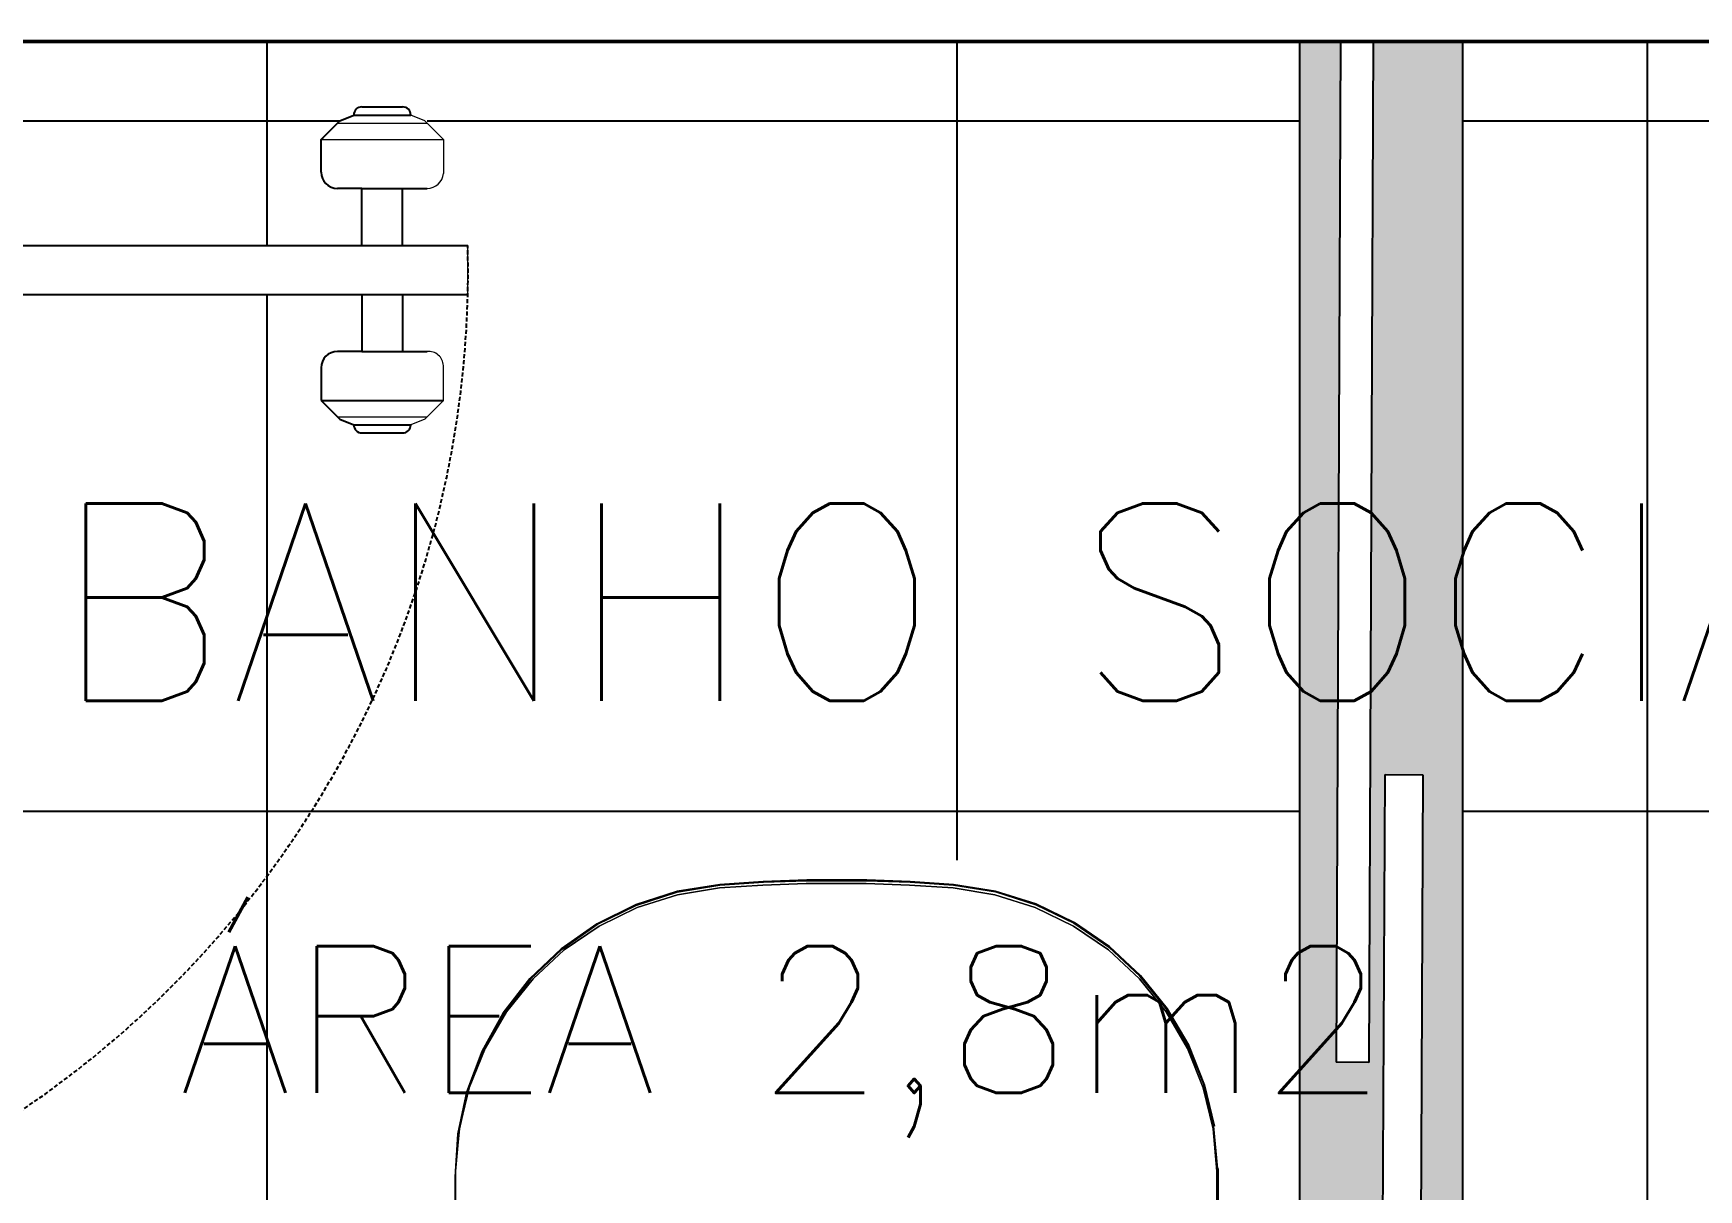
# Model space of a CAD drawing. Header units: inches. Extents: x 580771 to 691655, y 7719261 to 7829530.
# Drawn here: x 688850.4 to 688952.6, y 7727397.8 to 7727468.7 of the extents above; entities that cross this region are included whole.
import ezdxf

# ---------------------------------------------------------------- set-up
doc = ezdxf.new("R2010")
doc.units = ezdxf.units.IN
doc.header["$MEASUREMENT"] = 0
doc.linetypes.add('HIDDEN', pattern=[0.375, 0.25, -0.125])
for name, color, linetype in [('02', 2, 'Continuous'), ('Layer3', 3, 'Continuous'), ('Piso', 55, 'Continuous'), ('PN010', 1, 'Continuous'), ('PORTAS', 3, 'Continuous'), ('Portas-Projeção', 55, 'HIDDEN')]:
    doc.layers.add(name, color=color, linetype=linetype)
for name, color, linetype, lineweight in [('Moveis', 1, 'Continuous', 9), ('Parede Baixa', 5, 'Continuous', 50), ('Pisos Externos', 15, 'Continuous', 9), ('Portas - Janelas', 2, 'Continuous', 20)]:
    doc.layers.add(name, color=color, linetype=linetype, lineweight=lineweight)
doc.styles.add('R80E50', font='romans.shx', dxfattribs={"height": 10})

# ---------------------------------------------------------------- blocks, each defined once
blk = doc.blocks.new('u')
at = {"layer": 'Moveis', "invisible_edges": 3}
for points in [[(12556.061, 3322.426), (12633.549, 3335.554), (12556.095, 3322.404)], [(12556.061, 3322.426), (12633.549, 3335.554), (12556.095, 3322.404)], [(12556.061, 3322.426), (12633.549, 3335.554), (12556.095, 3322.404)], [(12556.061, 3322.426), (12633.549, 3335.554), (12556.095, 3322.404)], [(12556.061, 3322.426), (12633.549, 3335.554), (12556.095, 3322.404)], [(12556.095, 3322.404), (12633.549, 3335.554), (12556.232, 3322.311)], [(12556.095, 3322.404), (12633.549, 3335.554), (12556.232, 3322.311)], [(12556.095, 3322.404), (12633.549, 3335.554), (12556.232, 3322.311)], [(12556.095, 3322.404), (12633.549, 3335.554), (12556.232, 3322.311)], [(12556.095, 3322.404), (12633.549, 3335.554), (12556.232, 3322.311)], [(12556.232, 3322.311), (12633.549, 3335.554), (12556.257, 3322.282)], [(12556.232, 3322.311), (12633.549, 3335.554), (12556.257, 3322.282)], [(12556.232, 3322.311), (12633.549, 3335.554), (12556.257, 3322.282)], [(12556.232, 3322.311), (12633.549, 3335.554), (12556.257, 3322.282)], [(12556.232, 3322.311), (12633.549, 3335.554), (12556.257, 3322.282)], [(12556.257, 3322.282), (12633.549, 3335.554), (12556.359, 3322.193)], [(12556.257, 3322.282), (12633.549, 3335.554), (12556.359, 3322.193)], [(12556.257, 3322.282), (12633.549, 3335.554), (12556.359, 3322.193)], [(12556.257, 3322.282), (12633.549, 3335.554), (12556.359, 3322.193)], [(12556.257, 3322.282), (12633.549, 3335.554), (12556.359, 3322.193)], [(12556.359, 3322.193), (12633.549, 3335.554), (12556.382, 3322.167)], [(12556.359, 3322.193), (12633.549, 3335.554), (12556.382, 3322.167)], [(12556.359, 3322.193), (12633.549, 3335.554), (12556.382, 3322.167)], [(12556.359, 3322.193), (12633.549, 3335.554), (12556.382, 3322.167)], [(12556.359, 3322.193), (12633.549, 3335.554), (12556.382, 3322.167)], [(12556.382, 3322.167), (12633.549, 3335.554), (12556.494, 3322.031)], [(12556.382, 3322.167), (12633.549, 3335.554), (12556.494, 3322.031)], [(12556.382, 3322.167), (12633.549, 3335.554), (12556.494, 3322.031)], [(12556.382, 3322.167), (12633.549, 3335.554), (12556.494, 3322.031)], [(12556.382, 3322.167), (12633.549, 3335.554), (12556.494, 3322.031)], [(12556.494, 3322.031), (12633.549, 3335.554), (12556.593, 3321.876)], [(12556.494, 3322.031), (12633.549, 3335.554), (12556.593, 3321.876)], [(12556.494, 3322.031), (12633.549, 3335.554), (12556.593, 3321.876)], [(12556.494, 3322.031), (12633.549, 3335.554), (12556.593, 3321.876)], [(12556.494, 3322.031), (12633.549, 3335.554), (12556.593, 3321.876)], [(12556.593, 3321.876), (12633.549, 3335.554), (12556.603, 3321.851)], [(12556.593, 3321.876), (12633.549, 3335.554), (12556.603, 3321.851)], [(12556.593, 3321.876), (12633.549, 3335.554), (12556.603, 3321.851)], [(12556.593, 3321.876), (12633.549, 3335.554), (12556.603, 3321.851)], [(12556.593, 3321.876), (12633.549, 3335.554), (12556.603, 3321.851)], [(12556.603, 3321.851), (12633.549, 3335.554), (12556.676, 3321.704)], [(12556.603, 3321.851), (12633.549, 3335.554), (12556.676, 3321.704)], [(12556.603, 3321.851), (12633.549, 3335.554), (12556.676, 3321.704)], [(12556.603, 3321.851), (12633.549, 3335.554), (12556.676, 3321.704)], [(12556.603, 3321.851), (12633.549, 3335.554), (12556.676, 3321.704)], [(12556.676, 3321.704), (12633.549, 3335.554), (12556.684, 3321.683)], [(12556.676, 3321.704), (12633.549, 3335.554), (12556.684, 3321.683)], [(12556.676, 3321.704), (12633.549, 3335.554), (12556.684, 3321.683)], [(12556.676, 3321.704), (12633.549, 3335.554), (12556.684, 3321.683)], [(12556.676, 3321.704), (12633.549, 3335.554), (12556.684, 3321.683)], [(12556.684, 3321.683), (12633.549, 3335.554), (12556.748, 3321.503)], [(12556.684, 3321.683), (12633.549, 3335.554), (12556.748, 3321.503)], [(12556.684, 3321.683), (12633.549, 3335.554), (12556.748, 3321.503)], [(12556.684, 3321.683), (12633.549, 3335.554), (12556.748, 3321.503)], [(12556.684, 3321.683), (12633.549, 3335.554), (12556.748, 3321.503)], [(12556.748, 3321.503), (12633.549, 3335.554), (12556.795, 3321.312)], [(12556.748, 3321.503), (12633.549, 3335.554), (12556.795, 3321.312)], [(12556.748, 3321.503), (12633.549, 3335.554), (12556.795, 3321.312)], [(12556.748, 3321.503), (12633.549, 3335.554), (12556.795, 3321.312)], [(12556.748, 3321.503), (12633.549, 3335.554), (12556.795, 3321.312)], [(12556.795, 3321.312), (12633.549, 3335.554), (12556.824, 3321.114)], [(12556.795, 3321.312), (12633.549, 3335.554), (12556.824, 3321.114)], [(12556.795, 3321.312), (12633.549, 3335.554), (12556.824, 3321.114)], [(12556.795, 3321.312), (12633.549, 3335.554), (12556.824, 3321.114)], [(12556.795, 3321.312), (12633.549, 3335.554), (12556.824, 3321.114)], [(12556.824, 3321.114), (12633.549, 3335.554), (12556.833, 3320.923)], [(12556.824, 3321.114), (12633.549, 3335.554), (12556.833, 3320.923)], [(12556.824, 3321.114), (12633.549, 3335.554), (12556.833, 3320.923)], [(12556.824, 3321.114), (12633.549, 3335.554), (12556.833, 3320.923)], [(12556.824, 3321.114), (12633.549, 3335.554), (12556.833, 3320.923)], [(12556.833, 3320.923), (12633.549, 3335.554), (12556.833, 3308.185)], [(12556.833, 3320.923), (12633.549, 3335.554), (12556.833, 3308.185)], [(12556.833, 3320.923), (12633.549, 3335.554), (12556.833, 3308.185)], [(12556.833, 3320.923), (12633.549, 3335.554), (12556.833, 3308.185)], [(12556.833, 3320.923), (12633.549, 3335.554), (12556.833, 3308.185)]]:
    blk.add_3dface(points, dxfattribs=at)

msp = doc.modelspace()

# ---------------------------------------------------------------- hatches: boundary and pattern name
at = {"layer": 'Piso'}
h = msp.add_hatch(dxfattribs=at)
h.set_pattern_fill('ANSI37', color=256, scale=13.333333, angle=-135)
h.set_pattern_definition([(270, (678620.07, 7879905.616), (42.333333, -4e-14), []), (360, (678620.07, 7879905.616), (4e-14, 42.333333), [])])
h.paths.add_polyline_path([(688914.251, 7727417.962), (688924.616, 7727402.902), (688923.106, 7727347.399), (688902.263, 7727347.399), (688902.263, 7727344.835), (688904.506, 7727344.835), (688904.506, 7727342.317), (688905.959, 7727342.363), (688906.543, 7727341.863), (688906.504, 7727339.201), (688906.336, 7727338.717), (688903.223, 7727338.887), (688903.223, 7727338.171), (688928.078, 7727338.171), (688928.078, 7727468.171), (688798.078, 7727468.171), (688798.078, 7727465.671), (688800.078, 7727465.671), (688800.078, 7727455.671), (688870.578, 7727455.671), (688870.578, 7727459.171), (688868.429, 7727459.048), (688867.657, 7727459.996), (688868.1, 7727462.285), (688868.146, 7727462.239), (688869.224, 7727463.317), (688869.286, 7727463.343), (688870.406, 7727464.429), (688873.547, 7727464.285), (688875.737, 7727462.209), (688875.78, 7727459.911), (688875.011, 7727459.008), (688873.078, 7727459.171), (688873.078, 7727455.671), (688877.078, 7727455.671, -0.4921555), (688800.437, 7727393.668), (688800.437, 7727383.668), (688828.167, 7727383.668), (688849.494, 7727359.595), (688849.494, 7727338.171), (688859.129, 7727338.771), (688859.129, 7727343.844), (688859.16, 7727343.844), (688861.211, 7727343.912), (688862.593, 7727345.137), (688879.587, 7727344.895), (688880.245, 7727344.902), (688881.348, 7727344.405), (688881.832, 7727343.256), (688881.648, 7727342.838), (688880.944, 7727342.759), (688880.517, 7727343), (688880.526, 7727343.375), (688879.564, 7727343.871), (688864.249, 7727343.844), (688864.249, 7727338.771), (688864.249, 7727338.171), (688893.068, 7727338.887), (688892.865, 7727339.192), (688892.894, 7727341.896), (688893.513, 7727342.47), (688894.796, 7727342.307), (688894.803, 7727344.942), (688897.143, 7727344.835), (688897.143, 7727347.399), (688876.3, 7727347.399), (688875.403, 7727404.161), (688886.685, 7727417.962)])
h.paths.add_polyline_path([(688877.078, 7727452.671), (688873.078, 7727452.671), (688873.078, 7727449.171), (688874.578, 7727449.171), (688875.155, 7727449.271), (688875.843, 7727448.549), (688875.578, 7727446.171), (688874.006, 7727444.131), (688870.324, 7727444.055), (688867.96, 7727446.064), (688867.626, 7727448.832), (688868.727, 7727449.646), (688870.578, 7727449.171), (688870.578, 7727452.671), (688798.078, 7727452.671), (688798.078, 7727455.671), (688795.078, 7727455.671), (688795.078, 7727454.671), (688794.607, 7727393.668), (688800.437, 7727393.668, 0.4772645)])
h.paths.add_polyline_path([(688990.325, 7727408.779), (688990.325, 7727377.317), (688977.753, 7727377.317), (688977.753, 7727349.091), (688978.88, 7727349.091), (688978.88, 7727345.081), (688979.389, 7727342.343), (688979.389, 7727339.712), (688985.463, 7727339.869), (688985.654, 7727339.515), (688986.153, 7727338.171), (689008.078, 7727338.171), (689008.078, 7727468.171), (688938.078, 7727468.171), (688938.078, 7727338.171), (688963.753, 7727338.171), (688964.18, 7727339.819), (688970.518, 7727339.712), (688970.518, 7727342.343), (688971.026, 7727345.081), (688971.026, 7727349.091), (688972.153, 7727349.091), (688972.153, 7727377.317), (688959.582, 7727377.317), (688959.582, 7727408.779)])
at = {"layer": 'Pisos Externos'}
h = msp.add_hatch(dxfattribs=at)
h.set_pattern_fill('AR-SAND', color=256, scale=0.05, angle=135)
h.set_pattern_definition([(172.5, (696807.5558, 7678712.684), (-1.673767446, -1.78690674), [0, -1.9304, 0, -2.159, 0, -2.06375]), (142.5, (696807.5558, 7678712.684), (-4.12366426, -0.94505464), [0, -1.0414, 0, -1.7399, 0, -0.66675]), (102.5, (696808.6604, 7678711.5795), (-2.80166156, 2.79149913), [0, -0.635, 0, -2.286, 0, -2.9845]), (92.5, (696808.6604, 7678711.5795), (-3.4877539, 1.91140555), [0, -0.3175, 0, -1.4986, 0, -1.7145])])
h.paths.add_polyline_path([(688932.593, 7727468.171), (688938.078, 7727468.171)], flags=17)
h.paths.add_polyline_path([(688932.593, 7727468.171), (688932.593, 7727466.689), (688932.378, 7727423.228), (688933.335, 7727423.223), (688935.658, 7727423.212), (688935.253, 7727338.213), (688938.153, 7727338.199), (688938.078, 7727468.171)])
h.paths.add_polyline_path([(688928.078, 7727468.171), (688928.153, 7727338.247), (688932.161, 7727338.228), (688932.161, 7727338.696), (688932.961, 7727338.696), (688932.961, 7727340.13), (688932.667, 7727340.13), (688932.667, 7727340.67), (688932.961, 7727340.67), (688932.961, 7727342.524), (688932.667, 7727342.524), (688932.667, 7727343.064), (688932.961, 7727343.064), (688933.335, 7727423.223), (688932.378, 7727423.228), (688932.331, 7727405.566), (688930.331, 7727405.576), (688930.593, 7727468.171)])
h.paths.add_polyline_path([(688928.078, 7727468.682), (688928.078, 7727468.171)])

# ---------------------------------------------------------------- linework, layer by layer
at = {"layer": 'Moveis'}
for p, q in [((688889.909, 7727416.064), (688892.536, 7727416.49)), ((688889.922, 7727416.009), (688892.541, 7727416.434)), ((688889.945, 7727415.854), (688892.511, 7727416.266)), ((688895.172, 7727416.448), (688892.511, 7727416.266)), ((688892.536, 7727416.49), (688895.199, 7727416.672)), ((688895.202, 7727416.616), (688892.541, 7727416.434)), ((688895.172, 7727416.448), (688897.837, 7727416.54)), ((688895.199, 7727416.672), (688897.866, 7727416.763)), ((688897.867, 7727416.707), (688895.202, 7727416.616)), ((688897.837, 7727416.54), (688901.508, 7727416.54)), ((688897.866, 7727416.763), (688899.2, 7727416.775)), ((688901.538, 7727416.707), (688897.867, 7727416.707)), ((688899.2, 7727416.775), (688901.539, 7727416.763)), ((688901.508, 7727416.54), (688904.174, 7727416.448)), ((688904.203, 7727416.616), (688901.538, 7727416.707)), ((688901.539, 7727416.763), (688904.206, 7727416.672)), ((688904.174, 7727416.448), (688906.834, 7727416.266)), ((688904.203, 7727416.616), (688906.864, 7727416.434)), ((688904.206, 7727416.672), (688906.869, 7727416.49)), ((688909.401, 7727415.854), (688906.834, 7727416.266)), ((688909.431, 7727416.022), (688906.864, 7727416.434)), ((688906.869, 7727416.49), (688909.444, 7727416.077)), ((688884.991, 7727414.068), (688887.375, 7727415.251)), ((688885.019, 7727414.019), (688887.396, 7727415.199)), ((688887.466, 7727415.071), (688885.128, 7727413.933)), ((688887.375, 7727415.251), (688889.909, 7727416.064)), ((688889.922, 7727416.009), (688887.396, 7727415.199)), ((688889.945, 7727415.854), (688887.466, 7727415.071)), ((688909.401, 7727415.854), (688911.88, 7727415.071)), ((688909.431, 7727416.022), (688911.91, 7727415.239)), ((688909.444, 7727416.077), (688911.931, 7727415.291)), ((688914.217, 7727413.933), (688911.88, 7727415.071)), ((688911.91, 7727415.239), (688914.247, 7727414.101)), ((688911.931, 7727415.291), (688914.275, 7727414.149)), ((688882.81, 7727412.542), (688884.991, 7727414.068)), ((688916.393, 7727412.633), (688914.247, 7727414.101)), ((688914.275, 7727414.149), (688916.428, 7727412.677)), ((688882.846, 7727412.498), (688885.019, 7727414.019)), ((688882.983, 7727412.465), (688885.128, 7727413.933)), ((688916.363, 7727412.465), (688914.217, 7727413.933)), ((688880.882, 7727410.707), (688882.81, 7727412.542)), ((688882.846, 7727412.498), (688880.924, 7727410.669)), ((688882.983, 7727412.465), (688881.075, 7727410.699)), ((688916.363, 7727412.465), (688918.27, 7727410.699)), ((688916.393, 7727412.633), (688918.3, 7727410.866)), ((688916.428, 7727412.677), (688918.341, 7727410.904)), ((688879.25, 7727408.604), (688880.882, 7727410.707)), ((688879.297, 7727408.573), (688880.924, 7727410.669)), ((688879.447, 7727408.672), (688881.075, 7727410.699)), ((688919.898, 7727408.672), (688918.27, 7727410.699)), ((688919.928, 7727408.839), (688918.3, 7727410.866)), ((688918.341, 7727410.904), (688919.974, 7727408.871)), ((688877.951, 7727406.281), (688879.25, 7727408.604)), ((688879.297, 7727408.573), (688878.002, 7727406.257)), ((688879.447, 7727408.672), (688878.134, 7727406.428)), ((688919.898, 7727408.672), (688921.212, 7727406.428)), ((688919.928, 7727408.839), (688921.241, 7727406.596)), ((688919.974, 7727408.871), (688921.292, 7727406.62)), ((688877.014, 7727403.79), (688877.951, 7727406.281)), ((688878.134, 7727406.428), (688877.163, 7727404.017)), ((688877.163, 7727404.017), (688878.002, 7727406.257)), ((688922.182, 7727404.017), (688921.212, 7727406.428)), ((688921.241, 7727406.596), (688922.212, 7727404.184)), ((688921.292, 7727406.62), (688922.266, 7727404.201)), ((688876.772, 7727402.389), (688877.163, 7727404.017)), ((688922.789, 7727401.489), (688922.182, 7727404.017)), ((688922.819, 7727401.656), (688922.212, 7727404.184)), ((688922.266, 7727404.201), (688922.875, 7727401.665)), ((688876.459, 7727401.187), (688877.014, 7727403.79)), ((688876.772, 7727402.389), (688877.067, 7727403.774)), ((688876.556, 7727401.489), (688876.772, 7727402.389)), ((688876.326, 7727398.9), (688876.459, 7727401.187)), ((688876.539, 7727401.293), (688876.485, 7727400.692)), ((688876.515, 7727401.179), (688876.485, 7727400.692)), ((688876.515, 7727401.179), (688876.539, 7727401.293)), ((688876.556, 7727401.489), (688876.539, 7727401.293)), ((688922.789, 7727401.489), (688923.02, 7727398.9)), ((688922.819, 7727401.656), (688923.049, 7727399.067)), ((688876.485, 7727400.692), (688876.326, 7727398.9)), ((688876.3, 7727398.531), (688876.326, 7727398.9)), ((688876.326, 7727398.9), (688876.326, 7727358.395)), ((688923.02, 7727357.936), (688923.02, 7727398.9)), ((688923.049, 7727399.067), (688923.049, 7727347.399)), ((688923.106, 7727399.067), (688923.106, 7727347.399)), ((688876.3, 7727398.531), (688876.3, 7727347.399))]:
    msp.add_line(p, q, dxfattribs=at)
for points, invisible_edges in [([(688876.3, 7727398.531), (688834.925, 7727442.887), (688876.326, 7727398.9)], 3), ([(688877.951, 7727406.281), (688834.925, 7727442.887), (688879.25, 7727408.604)], 3), ([(688876.326, 7727398.9), (688834.925, 7727442.887), (688876.459, 7727401.187)], 3), ([(688884.991, 7727414.068), (688834.925, 7727442.887), (688887.375, 7727415.251)], 3), ([(688876.3, 7727347.399), (688834.925, 7727442.887), (688876.3, 7727398.531)], 3), ([(688895.199, 7727416.672), (688834.925, 7727442.887), (688897.866, 7727416.763)], 3), ([(688880.882, 7727410.707), (688834.925, 7727442.887), (688882.81, 7727412.542)], 3), ([(688877.951, 7727406.281), (688834.925, 7727442.887), (688879.25, 7727408.604)], 3), ([(688887.375, 7727415.251), (688834.925, 7727442.887), (688889.909, 7727416.064)], 3), ([(688876.459, 7727401.187), (688834.925, 7727442.887), (688877.014, 7727403.79)], 3), ([(688882.81, 7727412.542), (688834.925, 7727442.887), (688884.991, 7727414.068)], 3), ([(688895.199, 7727416.672), (688834.925, 7727442.887), (688897.866, 7727416.763)], 3), ([(688897.866, 7727416.763), (688834.925, 7727442.887), (688899.2, 7727416.775)], 3), ([(688882.81, 7727412.542), (688834.925, 7727442.887), (688884.991, 7727414.068)], 3), ([(688876.3, 7727347.399), (688834.925, 7727442.887), (688876.3, 7727398.531)], 3), ([(688876.459, 7727401.187), (688834.925, 7727442.887), (688877.014, 7727403.79)], 3), ([(688897.866, 7727416.763), (688834.925, 7727442.887), (688899.2, 7727416.775)], 3), ([(688876.3, 7727347.399), (688834.925, 7727442.887), (688876.3, 7727398.531)], 3), ([(688876.459, 7727401.187), (688834.925, 7727442.887), (688877.014, 7727403.79)], 3), ([(688877.014, 7727403.79), (688834.925, 7727442.887), (688877.951, 7727406.281)], 3), ([(688879.25, 7727408.604), (688834.925, 7727442.887), (688880.882, 7727410.707)], 3), ([(688880.882, 7727410.707), (688834.925, 7727442.887), (688882.81, 7727412.542)], 3), ([(688887.375, 7727415.251), (688834.925, 7727442.887), (688889.909, 7727416.064)], 3), ([(688882.81, 7727412.542), (688834.925, 7727442.887), (688884.991, 7727414.068)], 3), ([(688895.199, 7727416.672), (688834.925, 7727442.887), (688897.866, 7727416.763)], 3), ([(688892.536, 7727416.49), (688834.925, 7727442.887), (688895.199, 7727416.672)], 3), ([(688889.909, 7727416.064), (688834.925, 7727442.887), (688892.536, 7727416.49)], 3), ([(688897.866, 7727416.763), (688834.925, 7727442.887), (688899.2, 7727416.775)], 3), ([(688876.3, 7727398.531), (688834.925, 7727442.887), (688876.326, 7727398.9)], 3), ([(688876.459, 7727401.187), (688834.925, 7727442.887), (688877.014, 7727403.79)], 3), ([(688876.326, 7727398.9), (688834.925, 7727442.887), (688876.459, 7727401.187)], 3), ([(688877.014, 7727403.79), (688834.925, 7727442.887), (688877.951, 7727406.281)], 3), ([(688877.951, 7727406.281), (688834.925, 7727442.887), (688879.25, 7727408.604)], 3), ([(688879.25, 7727408.604), (688834.925, 7727442.887), (688880.882, 7727410.707)], 3), ([(688882.81, 7727412.542), (688834.925, 7727442.887), (688884.991, 7727414.068)], 3), ([(688884.991, 7727414.068), (688834.925, 7727442.887), (688887.375, 7727415.251)], 3), ([(688887.375, 7727415.251), (688834.925, 7727442.887), (688889.909, 7727416.064)], 3), ([(688889.909, 7727416.064), (688834.925, 7727442.887), (688892.536, 7727416.49)], 3), ([(688892.536, 7727416.49), (688834.925, 7727442.887), (688895.199, 7727416.672)], 3), ([(688897.866, 7727416.763), (688834.925, 7727442.887), (688899.2, 7727416.775)], 3), ([(688876.326, 7727398.9), (688834.925, 7727442.887), (688876.459, 7727401.187)], 3), ([(688889.909, 7727416.064), (688834.925, 7727442.887), (688892.536, 7727416.49)], 3), ([(688876.3, 7727347.399), (688834.925, 7727442.887), (688876.3, 7727398.531)], 3), ([(688880.882, 7727410.707), (688834.925, 7727442.887), (688882.81, 7727412.542)], 3), ([(688876.3, 7727398.531), (688834.925, 7727442.887), (688876.326, 7727398.9)], 3), ([(688877.014, 7727403.79), (688834.925, 7727442.887), (688877.951, 7727406.281)], 3), ([(688892.536, 7727416.49), (688834.925, 7727442.887), (688895.199, 7727416.672)], 3), ([(688879.25, 7727408.604), (688834.925, 7727442.887), (688880.882, 7727410.707)], 3), ([(688884.991, 7727414.068), (688834.925, 7727442.887), (688887.375, 7727415.251)], 3), ([(688877.951, 7727406.281), (688834.925, 7727442.887), (688879.25, 7727408.604)], 3), ([(688876.326, 7727398.9), (688834.925, 7727442.887), (688876.459, 7727401.187)], 3), ([(688876.3, 7727398.531), (688834.925, 7727442.887), (688876.326, 7727398.9)], 3), ([(688880.882, 7727410.707), (688834.925, 7727442.887), (688882.81, 7727412.542)], 3), ([(688892.536, 7727416.49), (688834.925, 7727442.887), (688895.199, 7727416.672)], 3), ([(688879.25, 7727408.604), (688834.925, 7727442.887), (688880.882, 7727410.707)], 3), ([(688877.014, 7727403.79), (688834.925, 7727442.887), (688877.951, 7727406.281)], 3), ([(688887.375, 7727415.251), (688834.925, 7727442.887), (688889.909, 7727416.064)], 3), ([(688884.991, 7727414.068), (688834.925, 7727442.887), (688887.375, 7727415.251)], 3), ([(688889.909, 7727416.064), (688834.925, 7727442.887), (688892.536, 7727416.49)], 3), ([(688895.199, 7727416.672), (688834.925, 7727442.887), (688897.866, 7727416.763)], 3), ([(688877.014, 7727403.79), (688834.925, 7727442.887), (688877.951, 7727406.281)], 3), ([(688879.25, 7727408.604), (688834.925, 7727442.887), (688880.882, 7727410.707)], 3), ([(688876.3, 7727347.399), (688834.925, 7727442.887), (688876.3, 7727398.531)], 3), ([(688876.459, 7727401.187), (688834.925, 7727442.887), (688877.014, 7727403.79)], 3), ([(688895.199, 7727416.672), (688834.925, 7727442.887), (688897.866, 7727416.763)], 3), ([(688889.909, 7727416.064), (688834.925, 7727442.887), (688892.536, 7727416.49)], 3), ([(688876.3, 7727398.531), (688834.925, 7727442.887), (688876.326, 7727398.9)], 3), ([(688876.326, 7727398.9), (688834.925, 7727442.887), (688876.459, 7727401.187)], 3), ([(688880.882, 7727410.707), (688834.925, 7727442.887), (688882.81, 7727412.542)], 3), ([(688887.375, 7727415.251), (688834.925, 7727442.887), (688889.909, 7727416.064)], 3), ([(688877.951, 7727406.281), (688834.925, 7727442.887), (688879.25, 7727408.604)], 3), ([(688884.991, 7727414.068), (688834.925, 7727442.887), (688887.375, 7727415.251)], 3), ([(688897.866, 7727416.763), (688834.925, 7727442.887), (688899.2, 7727416.775)], 3), ([(688892.536, 7727416.49), (688834.925, 7727442.887), (688895.199, 7727416.672)], 3), ([(688882.81, 7727412.542), (688834.925, 7727442.887), (688884.991, 7727414.068)], 3), ([(688892.541, 7727416.434), (688889.909, 7727416.064), (688892.536, 7727416.49)], 13), ([(688889.922, 7727416.009), (688889.909, 7727416.064), (688892.541, 7727416.434)], 3), ([(688892.511, 7727416.266), (688889.922, 7727416.009), (688892.541, 7727416.434)], 13), ([(688889.945, 7727415.854), (688889.922, 7727416.009), (688892.511, 7727416.266)], 3), ([(688909.401, 7727415.854), (688889.945, 7727415.854), (688906.834, 7727416.266)], 3), ([(688906.834, 7727416.266), (688889.945, 7727415.854), (688892.511, 7727416.266)], 13), ([(688892.511, 7727416.266), (688892.541, 7727416.434), (688895.172, 7727416.448)], 3), ([(688906.834, 7727416.266), (688892.511, 7727416.266), (688904.174, 7727416.448)], 3), ([(688904.174, 7727416.448), (688892.511, 7727416.266), (688895.172, 7727416.448)], 13), ([(688895.202, 7727416.616), (688892.536, 7727416.49), (688895.199, 7727416.672)], 13), ([(688892.541, 7727416.434), (688892.536, 7727416.49), (688895.202, 7727416.616)], 3), ([(688895.172, 7727416.448), (688892.541, 7727416.434), (688895.202, 7727416.616)], 13), ([(688895.172, 7727416.448), (688895.202, 7727416.616), (688897.837, 7727416.54)], 3), ([(688904.174, 7727416.448), (688895.172, 7727416.448), (688897.837, 7727416.54)], 13), ([(688897.867, 7727416.707), (688895.199, 7727416.672), (688897.866, 7727416.763)], 13), ([(688895.202, 7727416.616), (688895.199, 7727416.672), (688897.867, 7727416.707)], 3), ([(688901.538, 7727416.707), (688895.202, 7727416.616), (688897.867, 7727416.707)], 1), ([(688904.203, 7727416.616), (688895.202, 7727416.616), (688901.538, 7727416.707)], 3), ([(688897.837, 7727416.54), (688895.202, 7727416.616), (688901.508, 7727416.54)], 3), ([(688904.174, 7727416.448), (688897.837, 7727416.54), (688901.508, 7727416.54)], 1), ([(688901.539, 7727416.763), (688897.866, 7727416.763), (688899.2, 7727416.775)], 1), ([(688901.539, 7727416.763), (688901.538, 7727416.707), (688897.867, 7727416.707)], 13), ([(688948.67, 7727416.851), (688901.539, 7727416.763), (688899.2, 7727416.775)], 13), ([(688948.67, 7727416.851), (688901.539, 7727416.763), (688899.2, 7727416.775)], 13), ([(688948.67, 7727416.851), (688901.539, 7727416.763), (688899.2, 7727416.775)], 13), ([(688948.67, 7727416.851), (688901.539, 7727416.763), (688899.2, 7727416.775)], 13), ([(688948.67, 7727416.851), (688901.539, 7727416.763), (688899.2, 7727416.775)], 13), ([(688904.203, 7727416.616), (688904.174, 7727416.448), (688901.508, 7727416.54)], 13), ([(688904.206, 7727416.672), (688901.538, 7727416.707), (688901.539, 7727416.763)], 3), ([(688904.206, 7727416.672), (688904.203, 7727416.616), (688901.538, 7727416.707)], 13), ([(688948.655, 7727416.753), (688904.206, 7727416.672), (688901.539, 7727416.763)], 13), ([(688948.655, 7727416.753), (688904.206, 7727416.672), (688901.539, 7727416.763)], 13), ([(688948.655, 7727416.753), (688904.206, 7727416.672), (688901.539, 7727416.763)], 13), ([(688948.655, 7727416.753), (688904.206, 7727416.672), (688901.539, 7727416.763)], 13), ([(688948.655, 7727416.753), (688904.206, 7727416.672), (688901.539, 7727416.763)], 13), ([(688906.864, 7727416.434), (688904.174, 7727416.448), (688904.203, 7727416.616)], 3), ([(688906.864, 7727416.434), (688906.834, 7727416.266), (688904.174, 7727416.448)], 13), ([(688906.869, 7727416.49), (688904.203, 7727416.616), (688904.206, 7727416.672)], 3), ([(688906.869, 7727416.49), (688906.864, 7727416.434), (688904.203, 7727416.616)], 13), ([(688948.628, 7727416.556), (688906.869, 7727416.49), (688904.206, 7727416.672)], 13), ([(688948.628, 7727416.556), (688906.869, 7727416.49), (688904.206, 7727416.672)], 13), ([(688948.628, 7727416.556), (688906.869, 7727416.49), (688904.206, 7727416.672)], 13), ([(688948.628, 7727416.556), (688906.869, 7727416.49), (688904.206, 7727416.672)], 13), ([(688948.628, 7727416.556), (688906.869, 7727416.49), (688904.206, 7727416.672)], 13), ([(688909.431, 7727416.022), (688906.834, 7727416.266), (688906.864, 7727416.434)], 3), ([(688909.431, 7727416.022), (688909.401, 7727415.854), (688906.834, 7727416.266)], 13), ([(688909.444, 7727416.077), (688906.864, 7727416.434), (688906.869, 7727416.49)], 3), ([(688909.444, 7727416.077), (688909.431, 7727416.022), (688906.864, 7727416.434)], 13), ([(688948.581, 7727416.162), (688909.444, 7727416.077), (688906.869, 7727416.49)], 13), ([(688948.581, 7727416.162), (688909.444, 7727416.077), (688906.869, 7727416.49)], 13), ([(688948.581, 7727416.162), (688909.444, 7727416.077), (688906.869, 7727416.49)], 13), ([(688948.581, 7727416.162), (688909.444, 7727416.077), (688906.869, 7727416.49)], 13), ([(688948.581, 7727416.162), (688909.444, 7727416.077), (688906.869, 7727416.49)], 13), ([(688887.396, 7727415.199), (688884.991, 7727414.068), (688887.375, 7727415.251)], 13), ([(688885.019, 7727414.019), (688884.991, 7727414.068), (688887.396, 7727415.199)], 3), ([(688887.466, 7727415.071), (688885.019, 7727414.019), (688887.396, 7727415.199)], 13), ([(688885.128, 7727413.933), (688885.019, 7727414.019), (688887.466, 7727415.071)], 3), ([(688914.217, 7727413.933), (688885.128, 7727413.933), (688911.88, 7727415.071)], 3), ([(688911.88, 7727415.071), (688885.128, 7727413.933), (688887.466, 7727415.071)], 13), ([(688889.922, 7727416.009), (688887.375, 7727415.251), (688889.909, 7727416.064)], 13), ([(688887.396, 7727415.199), (688887.375, 7727415.251), (688889.922, 7727416.009)], 3), ([(688889.945, 7727415.854), (688887.396, 7727415.199), (688889.922, 7727416.009)], 13), ([(688887.466, 7727415.071), (688887.396, 7727415.199), (688889.945, 7727415.854)], 3), ([(688911.88, 7727415.071), (688887.466, 7727415.071), (688909.401, 7727415.854)], 3), ([(688909.401, 7727415.854), (688887.466, 7727415.071), (688889.945, 7727415.854)], 13), ([(688911.91, 7727415.239), (688909.401, 7727415.854), (688909.431, 7727416.022)], 3), ([(688911.91, 7727415.239), (688911.88, 7727415.071), (688909.401, 7727415.854)], 13), ([(688911.931, 7727415.291), (688909.431, 7727416.022), (688909.444, 7727416.077)], 3), ([(688911.931, 7727415.291), (688911.91, 7727415.239), (688909.431, 7727416.022)], 13), ([(688948.51, 7727415.374), (688911.931, 7727415.291), (688909.444, 7727416.077)], 13), ([(688948.51, 7727415.374), (688911.931, 7727415.291), (688909.444, 7727416.077)], 13), ([(688948.51, 7727415.374), (688911.931, 7727415.291), (688909.444, 7727416.077)], 13), ([(688948.51, 7727415.374), (688911.931, 7727415.291), (688909.444, 7727416.077)], 13), ([(688948.51, 7727415.374), (688911.931, 7727415.291), (688909.444, 7727416.077)], 13), ([(688914.247, 7727414.101), (688911.88, 7727415.071), (688911.91, 7727415.239)], 3), ([(688914.247, 7727414.101), (688914.217, 7727413.933), (688911.88, 7727415.071)], 13), ([(688914.275, 7727414.149), (688911.91, 7727415.239), (688911.931, 7727415.291)], 3), ([(688914.275, 7727414.149), (688914.247, 7727414.101), (688911.91, 7727415.239)], 13), ([(688948.479, 7727414.188), (688914.275, 7727414.149), (688911.931, 7727415.291)], 13), ([(688948.479, 7727414.188), (688914.275, 7727414.149), (688911.931, 7727415.291)], 13), ([(688948.479, 7727414.188), (688914.275, 7727414.149), (688911.931, 7727415.291)], 13), ([(688948.479, 7727414.188), (688914.275, 7727414.149), (688911.931, 7727415.291)], 13), ([(688948.479, 7727414.188), (688914.275, 7727414.149), (688911.931, 7727415.291)], 13), ([(688885.019, 7727414.019), (688882.81, 7727412.542), (688884.991, 7727414.068)], 13), ([(688916.393, 7727412.633), (688914.217, 7727413.933), (688914.247, 7727414.101)], 3), ([(688916.428, 7727412.677), (688914.247, 7727414.101), (688914.275, 7727414.149)], 3), ([(688916.428, 7727412.677), (688916.393, 7727412.633), (688914.247, 7727414.101)], 13), ([(688948.918, 7727412.714), (688916.428, 7727412.677), (688914.275, 7727414.149)], 13), ([(688948.918, 7727412.714), (688916.428, 7727412.677), (688914.275, 7727414.149)], 13), ([(688948.918, 7727412.714), (688916.428, 7727412.677), (688914.275, 7727414.149)], 13), ([(688948.918, 7727412.714), (688916.428, 7727412.677), (688914.275, 7727414.149)], 13), ([(688948.918, 7727412.714), (688916.428, 7727412.677), (688914.275, 7727414.149)], 13), ([(688882.846, 7727412.498), (688882.81, 7727412.542), (688885.019, 7727414.019)], 3), ([(688885.128, 7727413.933), (688882.846, 7727412.498), (688885.019, 7727414.019)], 13), ([(688882.983, 7727412.465), (688882.846, 7727412.498), (688885.128, 7727413.933)], 3), ([(688916.363, 7727412.465), (688882.983, 7727412.465), (688914.217, 7727413.933)], 3), ([(688914.217, 7727413.933), (688882.983, 7727412.465), (688885.128, 7727413.933)], 13), ([(688916.393, 7727412.633), (688916.363, 7727412.465), (688914.217, 7727413.933)], 13), ([(688882.846, 7727412.498), (688880.882, 7727410.707), (688882.81, 7727412.542)], 13), ([(688880.924, 7727410.669), (688880.882, 7727410.707), (688882.846, 7727412.498)], 3), ([(688881.075, 7727410.699), (688880.924, 7727410.669), (688882.846, 7727412.498)], 13), ([(688881.075, 7727410.699), (688882.846, 7727412.498), (688882.983, 7727412.465)], 3), ([(688918.27, 7727410.699), (688881.075, 7727410.699), (688916.363, 7727412.465)], 3), ([(688916.363, 7727412.465), (688881.075, 7727410.699), (688882.983, 7727412.465)], 13), ([(688918.3, 7727410.866), (688916.363, 7727412.465), (688916.393, 7727412.633)], 3), ([(688918.3, 7727410.866), (688918.27, 7727410.699), (688916.363, 7727412.465)], 13), ([(688918.341, 7727410.904), (688916.393, 7727412.633), (688916.428, 7727412.677)], 3), ([(688918.341, 7727410.904), (688918.3, 7727410.866), (688916.393, 7727412.633)], 13), ([(688916.428, 7727412.677), (688948.918, 7727412.156), (688918.341, 7727410.904)], 3), ([(688916.428, 7727412.677), (688948.918, 7727412.156), (688918.341, 7727410.904)], 3), ([(688916.428, 7727412.677), (688948.918, 7727412.156), (688918.341, 7727410.904)], 3), ([(688916.428, 7727412.677), (688948.918, 7727412.156), (688918.341, 7727410.904)], 3), ([(688916.428, 7727412.677), (688948.918, 7727412.156), (688918.341, 7727410.904)], 3), ([(688880.924, 7727410.669), (688879.25, 7727408.604), (688880.882, 7727410.707)], 13), ([(688879.297, 7727408.573), (688879.25, 7727408.604), (688880.924, 7727410.669)], 3), ([(688879.447, 7727408.672), (688879.297, 7727408.573), (688880.924, 7727410.669)], 13), ([(688919.898, 7727408.672), (688879.447, 7727408.672), (688918.27, 7727410.699)], 3), ([(688879.447, 7727408.672), (688880.924, 7727410.669), (688881.075, 7727410.699)], 3), ([(688918.27, 7727410.699), (688879.447, 7727408.672), (688881.075, 7727410.699)], 13), ([(688919.928, 7727408.839), (688918.27, 7727410.699), (688918.3, 7727410.866)], 3), ([(688919.928, 7727408.839), (688919.898, 7727408.672), (688918.27, 7727410.699)], 13), ([(688919.974, 7727408.871), (688918.3, 7727410.866), (688918.341, 7727410.904)], 3), ([(688919.974, 7727408.871), (688919.928, 7727408.839), (688918.3, 7727410.866)], 13), ([(688918.341, 7727410.904), (688949.437, 7727410.238), (688919.974, 7727408.871)], 3), ([(688918.341, 7727410.904), (688949.437, 7727410.238), (688919.974, 7727408.871)], 3), ([(688918.341, 7727410.904), (688949.437, 7727410.238), (688919.974, 7727408.871)], 3), ([(688918.341, 7727410.904), (688949.437, 7727410.238), (688919.974, 7727408.871)], 3), ([(688918.341, 7727410.904), (688949.437, 7727410.238), (688919.974, 7727408.871)], 3), ([(688949.485, 7727410.238), (688921.292, 7727406.62), (688919.974, 7727408.871)], 13), ([(688949.485, 7727410.238), (688921.292, 7727406.62), (688919.974, 7727408.871)], 13), ([(688949.485, 7727410.238), (688921.292, 7727406.62), (688919.974, 7727408.871)], 13), ([(688949.485, 7727410.238), (688921.292, 7727406.62), (688919.974, 7727408.871)], 13), ([(688949.485, 7727410.238), (688921.292, 7727406.62), (688919.974, 7727408.871)], 13), ([(688949.485, 7727410.238), (688922.266, 7727404.201), (688921.292, 7727406.62)], 13), ([(688949.485, 7727410.238), (688922.266, 7727404.201), (688921.292, 7727406.62)], 13), ([(688949.485, 7727410.238), (688922.266, 7727404.201), (688921.292, 7727406.62)], 13), ([(688949.485, 7727410.238), (688922.266, 7727404.201), (688921.292, 7727406.62)], 13), ([(688949.485, 7727410.238), (688922.266, 7727404.201), (688921.292, 7727406.62)], 13), ([(688949.485, 7727410.238), (688922.875, 7727401.665), (688922.266, 7727404.201)], 13), ([(688949.485, 7727410.238), (688922.875, 7727401.665), (688922.266, 7727404.201)], 13), ([(688949.485, 7727410.238), (688922.875, 7727401.665), (688922.266, 7727404.201)], 13), ([(688949.485, 7727410.238), (688922.875, 7727401.665), (688922.266, 7727404.201)], 13), ([(688949.485, 7727410.238), (688922.875, 7727401.665), (688922.266, 7727404.201)], 13), ([(688879.297, 7727408.573), (688877.951, 7727406.281), (688879.25, 7727408.604)], 13), ([(688878.002, 7727406.257), (688877.951, 7727406.281), (688879.297, 7727408.573)], 3), ([(688878.134, 7727406.428), (688878.002, 7727406.257), (688879.297, 7727408.573)], 13), ([(688919.898, 7727408.672), (688878.134, 7727406.428), (688879.447, 7727408.672)], 13), ([(688921.212, 7727406.428), (688878.134, 7727406.428), (688919.898, 7727408.672)], 3), ([(688878.134, 7727406.428), (688879.297, 7727408.573), (688879.447, 7727408.672)], 3), ([(688921.241, 7727406.596), (688919.898, 7727408.672), (688919.928, 7727408.839)], 3), ([(688921.241, 7727406.596), (688921.212, 7727406.428), (688919.898, 7727408.672)], 13), ([(688921.292, 7727406.62), (688919.928, 7727408.839), (688919.974, 7727408.871)], 3), ([(688921.292, 7727406.62), (688921.241, 7727406.596), (688919.928, 7727408.839)], 13), ([(688877.163, 7727404.017), (688877.014, 7727403.79), (688877.951, 7727406.281)], 13), ([(688922.182, 7727404.017), (688877.163, 7727404.017), (688921.212, 7727406.428)], 3), ([(688921.212, 7727406.428), (688877.163, 7727404.017), (688878.134, 7727406.428)], 13), ([(688878.002, 7727406.257), (688878.134, 7727406.428), (688877.163, 7727404.017)], 1), ([(688877.163, 7727404.017), (688877.951, 7727406.281), (688878.002, 7727406.257)], 3), ([(688922.212, 7727404.184), (688921.212, 7727406.428), (688921.241, 7727406.596)], 3), ([(688922.212, 7727404.184), (688922.182, 7727404.017), (688921.212, 7727406.428)], 13), ([(688922.266, 7727404.201), (688921.241, 7727406.596), (688921.292, 7727406.62)], 3), ([(688922.266, 7727404.201), (688922.212, 7727404.184), (688921.241, 7727406.596)], 13), ([(688922.182, 7727404.017), (688876.556, 7727401.489), (688876.772, 7727402.389)], 13), ([(688922.789, 7727401.489), (688876.556, 7727401.489), (688922.182, 7727404.017)], 3), ([(688922.182, 7727404.017), (688876.772, 7727402.389), (688877.163, 7727404.017)], 13), ([(688922.819, 7727401.656), (688922.182, 7727404.017), (688922.212, 7727404.184)], 3), ([(688922.819, 7727401.656), (688922.789, 7727401.489), (688922.182, 7727404.017)], 13), ([(688922.875, 7727401.665), (688922.212, 7727404.184), (688922.266, 7727404.201)], 3), ([(688922.875, 7727401.665), (688922.819, 7727401.656), (688922.212, 7727404.184)], 13), ([(688876.556, 7727401.489), (688876.459, 7727401.187), (688877.014, 7727403.79)], 13), ([(688876.556, 7727401.489), (688877.014, 7727403.79), (688876.772, 7727402.389)], 3), ([(688876.772, 7727402.389), (688877.014, 7727403.79), (688877.067, 7727403.774)], 3), ([(688922.789, 7727401.489), (688876.326, 7727398.9), (688876.485, 7727400.692)], 13), ([(688923.02, 7727398.9), (688876.326, 7727398.9), (688922.789, 7727401.489)], 3), ([(688876.459, 7727401.187), (688876.485, 7727400.692), (688876.326, 7727398.9)], 1), ([(688876.539, 7727401.293), (688876.459, 7727401.187), (688876.556, 7727401.489)], 3), ([(688876.515, 7727401.179), (688876.459, 7727401.187), (688876.539, 7727401.293)], 3), ([(688876.485, 7727400.692), (688876.459, 7727401.187), (688876.515, 7727401.179)], 3), ([(688922.789, 7727401.489), (688876.485, 7727400.692), (688876.539, 7727401.293)], 13), ([(688922.789, 7727401.489), (688876.539, 7727401.293), (688876.556, 7727401.489)], 13), ([(688923.049, 7727399.067), (688922.789, 7727401.489), (688922.819, 7727401.656)], 3), ([(688923.049, 7727399.067), (688923.02, 7727398.9), (688922.789, 7727401.489)], 13), ([(688923.106, 7727399.067), (688923.049, 7727399.067), (688922.819, 7727401.656)], 13), ([(688876.326, 7727358.395), (688876.3, 7727398.531), (688876.326, 7727398.9)], 1), ([(688923.02, 7727398.9), (688876.326, 7727358.395), (688876.326, 7727398.9)], 13), ([(688923.02, 7727357.936), (688876.549, 7727358.096), (688923.02, 7727398.9)], 3), ([(688923.049, 7727399.067), (688923.02, 7727357.936), (688923.02, 7727398.9)], 13), ([(688923.049, 7727347.399), (688923.02, 7727357.936), (688923.049, 7727399.067)], 3), ([(688923.106, 7727347.399), (688923.049, 7727399.067), (688923.106, 7727399.067)], 3), ([(688924.525, 7727348.807), (688923.106, 7727347.399), (688923.106, 7727399.067)], 13), ([(688924.525, 7727348.807), (688923.106, 7727347.399), (688923.106, 7727399.067)], 13), ([(688924.525, 7727348.807), (688923.106, 7727347.399), (688923.106, 7727399.067)], 13), ([(688924.525, 7727348.807), (688923.106, 7727347.399), (688923.106, 7727399.067)], 13), ([(688924.525, 7727348.807), (688923.106, 7727347.399), (688923.106, 7727399.067)], 13), ([(688876.326, 7727358.395), (688876.3, 7727347.399), (688876.3, 7727398.531)], 13)]:
    msp.add_3dface(points, dxfattribs=dict(at, invisible_edges=invisible_edges))
msp.add_3dface([(688877.163, 7727404.017), (688876.772, 7727402.389), (688877.067, 7727403.774)], dxfattribs=at)
at = {"layer": 'Parede Baixa'}
msp.add_line((688798.078, 7727468.171), (689013.078, 7727468.171), dxfattribs=at)
at = {"layer": 'Piso'}
for p, q in [((688928.078, 7727468.171), (688928.078, 7727338.171)), ((688938.078, 7727468.171), (688938.078, 7727338.171))]:
    msp.add_line(p, q, dxfattribs=at)
at = {"layer": 'PN010'}
for p, q in [((688930.593, 7727468.171), (688930.331, 7727405.576)), ((688932.593, 7727468.171), (688932.331, 7727405.566)), ((688932.961, 7727344.59, -9825), (688933.335, 7727423.223, -9825)), ((688933.335, 7727423.223), (688935.658, 7727423.212)), ((688935.658, 7727423.212, -9825), (688935.253, 7727338.137, -9825)), ((688932.331, 7727405.566), (688930.331, 7727405.576))]:
    msp.add_line(p, q, dxfattribs=at)
at = {"layer": 'PORTAS', "color": 2, "linetype": 'Continuous'}
for p, q in [((688870.578, 7727464.171), (688873.078, 7727464.171)), ((688868.078, 7727462.171), (688869.224, 7727463.317)), ((688869.224, 7727463.317), (688870.078, 7727463.671)), ((688870.078, 7727463.671), (688873.578, 7727463.671)), ((688868.078, 7727460.171), (688868.078, 7727462.171)), ((688868.146, 7727462.239), (688868.214, 7727462.171)), ((688870.578, 7727459.171), (688869.078, 7727459.171)), ((688870.578, 7727455.671), (688870.578, 7727459.171)), ((688870.578, 7727459.171), (688873.078, 7727459.171)), ((688873.078, 7727455.671), (688873.078, 7727459.171)), ((688873.078, 7727459.171), (688874.578, 7727459.171)), ((688798.078, 7727455.671), (688877.078, 7727455.671)), ((688798.078, 7727452.671), (688877.078, 7727452.671)), ((688870.578, 7727452.671), (688870.578, 7727449.171)), ((688873.078, 7727452.671), (688873.078, 7727449.171)), ((688870.578, 7727449.171), (688869.078, 7727449.171)), ((688870.578, 7727449.171), (688873.078, 7727449.171)), ((688873.078, 7727449.171), (688874.578, 7727449.171)), ((688868.078, 7727448.171), (688868.078, 7727446.171)), ((688868.078, 7727446.171), (688875.578, 7727446.171)), ((688868.078, 7727446.171), (688869.224, 7727445.024)), ((688869.224, 7727445.024), (688870.078, 7727444.671)), ((688870.078, 7727444.671), (688873.578, 7727444.671)), ((688870.578, 7727444.171), (688873.078, 7727444.171))]:
    msp.add_line(p, q, dxfattribs=at)
for centre, radius, start, end in [((688870.578, 7727463.671), 0.5, 90, 180), ((688873.078, 7727463.671), 0.5, 0, 90), ((688869.078, 7727460.171), 1, 180, 270), ((688869.078, 7727448.171), 1, 90, 180), ((688870.578, 7727444.671), 0.5, 180, 270), ((688873.078, 7727444.671), 0.5, 270, 0)]:
    msp.add_arc(centre, radius, start, end, dxfattribs=at)
at = {"layer": 'Portas - Janelas', "color": 2, "linetype": 'Continuous'}
for p, q in [((688869.078, 7727463.171), (688874.578, 7727463.171)), ((688874.431, 7727463.317), (688873.578, 7727463.671)), ((688868.078, 7727462.171), (688875.578, 7727462.171)), ((688869.078, 7727445.171), (688874.578, 7727445.171)), ((688874.431, 7727445.024), (688873.578, 7727444.671))]:
    msp.add_line(p, q, dxfattribs=at)
at = {"layer": 'Portas - Janelas'}
for p, q in [((688874.431, 7727463.317), (688874.578, 7727463.171)), ((688874.578, 7727463.171), (688875.578, 7727462.171)), ((688875.578, 7727462.171), (688875.578, 7727460.091)), ((688877.078, 7727452.671), (688877.078, 7727455.671)), ((688875.578, 7727446.171), (688875.578, 7727448.3)), ((688874.578, 7727445.171), (688875.578, 7727446.171)), ((688874.431, 7727445.024), (688874.578, 7727445.171))]:
    msp.add_line(p, q, dxfattribs=at)
for centre, radius, start, end in [((688874.594, 7727460.157), 0.987, 269.08815, 356.13605), ((688874.662, 7727448.258), 0.917, 2.671, 95.25583)]:
    msp.add_arc(centre, radius, start, end, dxfattribs=at)
at = {"layer": 'Portas-Projeção'}
msp.add_arc((688814.891, 7727454.171), 62.205, 256.56432, 1.38174, dxfattribs=at)

# ---------------------------------------------------------------- block references
at = {"layer": 'Parede Baixa', "xscale": 1.28, "yscale": 1.28, "zscale": 1.28, "rotation": 89.9999999999378}
msp.add_blockref('u', (693114.064, 7711272.148), dxfattribs=at)

# ---------------------------------------------------------------- texts
at = {"layer": '02', "insert": (688859.333, 7727400.957), "char_height": 9, "width": 104.16053, "attachment_point": 7, "style": 'R80E50'}
msp.add_mtext('\\pxt7;{\\C2;ÁREA 2,8m2}', dxfattribs=at)
at = {"layer": 'Layer3', "style": 'R80E50'}
msp.add_text('BANHO SOCIAL', height=12.1, dxfattribs=at).set_placement((688851.574, 7727427.748))

doc.saveas('drawing.dxf')
